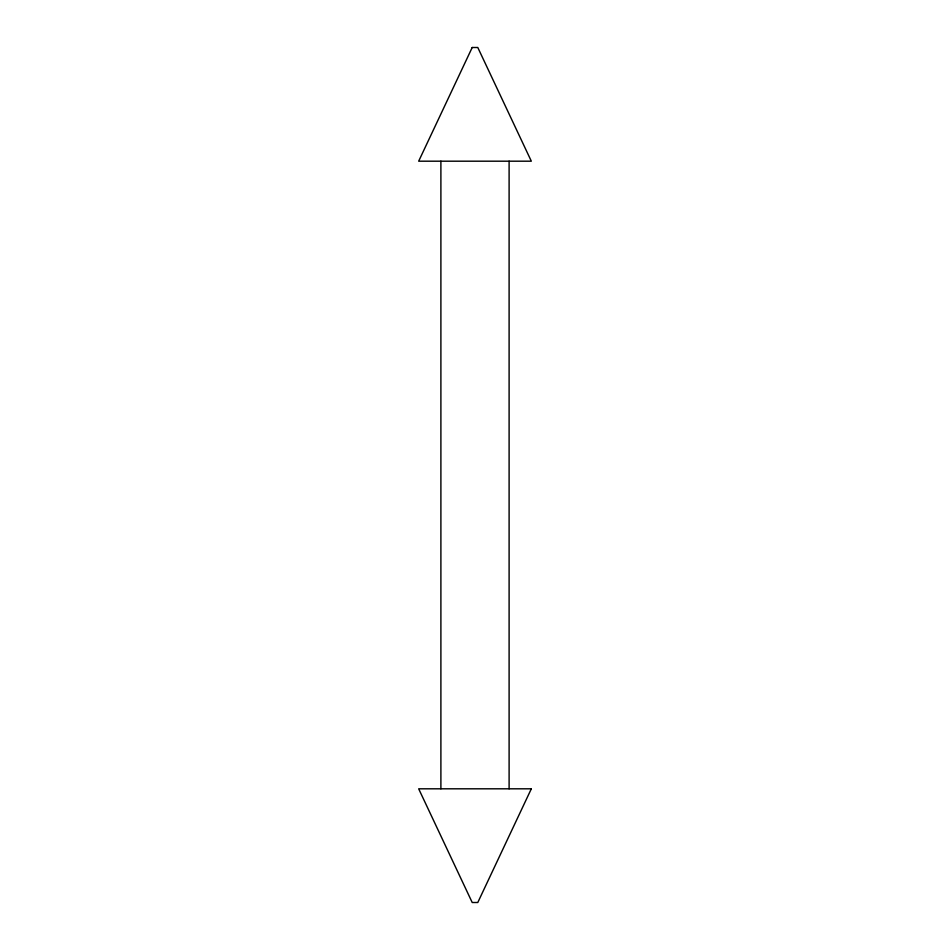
<?xml version="1.0" encoding="UTF-8"?>
<svg xmlns="http://www.w3.org/2000/svg" width="950" height="950" viewBox="0 0 950 950"><rect width="100%" height="100%" fill="white"/><g stroke="black" fill="none" stroke-linecap="round" stroke-linejoin="round"><path stroke-width="1.43" d="M509.105 161.191L509.105 788.809M440.895 161.191L440.895 788.809M472.209 47.5L418.677 161.191L531.323 161.191L477.791 47.5L472.209 47.5M531.323 788.809L477.791 902.5L472.209 902.5L418.677 788.809L531.323 788.809"/></g></svg>
